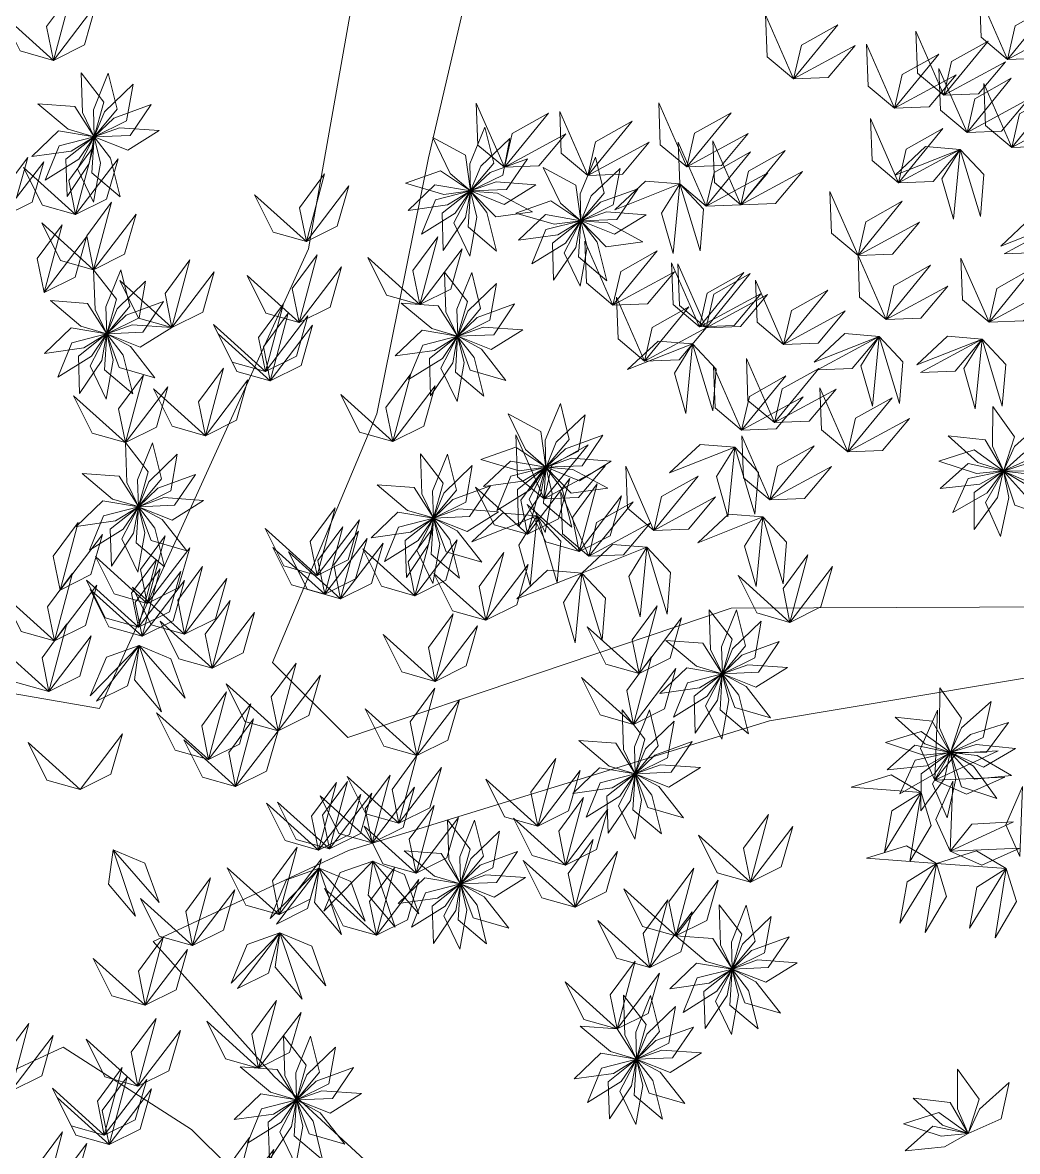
# Model space of a CAD drawing. Header units: inches. Extents: x 15 to 22798, y 21 to 21519.
# Drawn here: x 14753.4 to 14838.7, y 12393.4 to 12490.1 of the extents above; entities that cross this region are included whole.
import ezdxf

# ---------------------------------------------------------------- set-up
doc = ezdxf.new("R2010")
doc.units = ezdxf.units.IN
doc.header["$MEASUREMENT"] = 0
doc.layers.add('ARREDAMENTO', color=8, linetype='Continuous', lineweight=13)

msp = doc.modelspace()

# ---------------------------------------------------------------- linework, layer by layer
at = {"layer": 'ARREDAMENTO', "linetype": 'Continuous', "lineweight": 0}
for points in [[(14782.02, 12582.967), (14788.664, 12531.41), (14777.935, 12470.759), (14760.032, 12431.358), (14720.029, 12438.298), (14679.3, 12466.512), (14679.202, 12492.303), (14673.308, 12516.137), (14618.367, 12551.39)], [(14849.622, 12440.084), (14814.16, 12439.948), (14781.319, 12428.861), (14774.847, 12435.284), (14783.792, 12456.596), (14788.222, 12478.536), (14793.931, 12503.06), (14804.845, 12515.352), (14817.076, 12520.557), (14841.562, 12524.52)], [(14793.747, 12382.484), (14774.982, 12399.821), (14764.621, 12411.388), (14781.356, 12419.189), (14817.421, 12430.289), (14848.995, 12435.568), (14878.686, 12427.3), (14918.689, 12420.361), (14942.609, 12403.688), (14980.729, 12383.201)], [(14736.997, 12384.846), (14748.551, 12398.43), (14756.919, 12402.331), (14767.907, 12395.281), (14780.851, 12382.435)]]:
    msp.add_lwpolyline(points, dxfattribs=at)
at = {"layer": 'ARREDAMENTO', "lineweight": 0}
for points in [[(14756.081, 12486.898), (14755.496, 12489.804), (14757.624, 12492.694), (14756.081, 12486.898)], [(14837.825, 12486.98), (14835.556, 12488.888), (14835.418, 12492.474), (14837.825, 12486.98)], [(14756.081, 12486.898), (14758.735, 12488.219), (14759.712, 12491.672), (14756.081, 12486.898)], [(14837.825, 12486.98), (14838.486, 12489.87), (14841.613, 12491.63), (14837.825, 12486.98)], [(14756.081, 12486.898), (14753.229, 12487.704), (14751.629, 12490.917), (14756.081, 12486.898)], [(14819.502, 12485.306), (14817.233, 12487.214), (14817.095, 12490.8), (14819.502, 12485.306)], [(14819.502, 12485.306), (14820.163, 12488.196), (14823.29, 12489.956), (14819.502, 12485.306)], [(14832.373, 12483.906), (14830.104, 12485.814), (14829.966, 12489.399), (14832.373, 12483.906)], [(14837.825, 12486.98), (14840.787, 12487.094), (14843.097, 12489.84), (14837.825, 12486.98)], [(14832.373, 12483.906), (14833.034, 12486.796), (14836.161, 12488.556), (14832.373, 12483.906)], [(14819.502, 12485.306), (14822.464, 12485.42), (14824.774, 12488.166), (14819.502, 12485.306)], [(14828.143, 12482.793), (14825.874, 12484.701), (14825.736, 12488.286), (14828.143, 12482.793)], [(14828.143, 12482.793), (14828.804, 12485.683), (14831.932, 12487.443), (14828.143, 12482.793)], [(14832.373, 12483.906), (14835.336, 12484.02), (14837.645, 12486.766), (14832.373, 12483.906)], [(14758.45, 12485.832), (14758.569, 12482.426), (14759.573, 12480.349), (14760.403, 12483.32), (14758.45, 12485.832)], [(14760.781, 12485.813), (14759.504, 12482.653), (14759.577, 12480.347), (14761.543, 12482.724), (14760.781, 12485.813)], [(14828.143, 12482.793), (14831.106, 12482.907), (14833.415, 12485.653), (14828.143, 12482.793)], [(14834.36, 12480.72), (14832.091, 12482.627), (14831.953, 12486.213), (14834.36, 12480.72)], [(14762.902, 12484.848), (14760.45, 12482.48), (14759.579, 12480.344), (14762.342, 12481.716), (14762.902, 12484.848)], [(14834.36, 12480.72), (14835.021, 12483.609), (14838.148, 12485.37), (14834.36, 12480.72)], [(14838.194, 12479.418), (14835.925, 12481.325), (14835.787, 12484.911), (14838.194, 12479.418)], [(14834.36, 12480.72), (14837.323, 12480.833), (14839.632, 12483.58), (14834.36, 12480.72)], [(14838.194, 12479.418), (14838.855, 12482.307), (14841.982, 12484.068), (14838.194, 12479.418)], [(14754.74, 12483.182), (14757.351, 12480.991), (14759.566, 12480.348), (14757.913, 12482.952), (14754.74, 12483.182)], [(14764.447, 12483.103), (14761.245, 12481.937), (14759.58, 12480.341), (14762.662, 12480.47), (14764.447, 12483.103)], [(14794.72, 12477.734), (14792.451, 12479.642), (14792.313, 12483.228), (14794.72, 12477.734)], [(14810.347, 12477.763), (14808.078, 12479.671), (14807.94, 12483.257), (14810.347, 12477.763)], [(14794.72, 12477.734), (14795.381, 12480.624), (14798.509, 12482.384), (14794.72, 12477.734)], [(14801.865, 12477.037), (14799.596, 12478.945), (14799.458, 12482.53), (14801.865, 12477.037)], [(14801.865, 12477.037), (14802.526, 12479.927), (14805.653, 12481.687), (14801.865, 12477.037)], [(14810.347, 12477.763), (14811.008, 12480.653), (14814.135, 12482.414), (14810.347, 12477.763)], [(14828.492, 12476.409), (14826.223, 12478.317), (14826.085, 12481.903), (14828.492, 12476.409)], [(14838.194, 12479.418), (14841.156, 12479.531), (14843.466, 12482.278), (14838.194, 12479.418)], [(14754.226, 12478.652), (14757.602, 12479.126), (14759.562, 12480.342), (14756.521, 12480.856), (14754.226, 12478.652)], [(14765.15, 12480.881), (14761.749, 12481.118), (14759.579, 12480.337), (14762.447, 12479.201), (14765.15, 12480.881)], [(14793.056, 12481.175), (14791.765, 12478.021), (14791.827, 12475.715), (14793.804, 12478.082), (14793.056, 12481.175)], [(14828.492, 12476.409), (14829.153, 12479.299), (14832.28, 12481.059), (14828.492, 12476.409)], [(14755.375, 12476.624), (14758.266, 12478.43), (14759.562, 12480.338), (14756.575, 12479.571), (14755.375, 12476.624)], [(14757.25, 12475.239), (14759.155, 12478.064), (14759.564, 12480.335), (14757.146, 12478.419), (14757.25, 12475.239)], [(14759.525, 12474.736), (14760.117, 12478.092), (14759.567, 12480.332), (14758.137, 12477.599), (14759.525, 12474.736)], [(14761.809, 12475.202), (14760.984, 12478.509), (14759.57, 12480.331), (14759.376, 12477.253), (14761.809, 12475.202)], [(14788.585, 12480.284), (14790.065, 12477.214), (14791.82, 12475.717), (14791.384, 12478.77), (14788.585, 12480.284)], [(14795.173, 12480.2), (14792.711, 12477.844), (14791.829, 12475.712), (14794.599, 12477.071), (14795.173, 12480.2)], [(14794.72, 12477.734), (14797.683, 12477.848), (14799.992, 12480.594), (14794.72, 12477.734)], [(14801.865, 12477.037), (14804.828, 12477.151), (14807.137, 12479.897), (14801.865, 12477.037)], [(14812.02, 12474.406), (14809.751, 12476.313), (14809.613, 12479.899), (14812.02, 12474.406)], [(14810.347, 12477.763), (14813.31, 12477.877), (14815.619, 12480.624), (14810.347, 12477.763)], [(14814.982, 12474.519), (14812.713, 12476.427), (14812.575, 12480.013), (14814.982, 12474.519)], [(14757.985, 12473.687), (14757.401, 12476.593), (14759.528, 12479.483), (14757.985, 12473.687)], [(14812.02, 12474.406), (14812.681, 12477.295), (14815.808, 12479.056), (14812.02, 12474.406)], [(14814.982, 12474.519), (14815.643, 12477.409), (14818.771, 12479.17), (14814.982, 12474.519)], [(14833.764, 12479.269), (14830.809, 12479.51), (14828.189, 12477.058), (14833.764, 12479.269)], [(14828.492, 12476.409), (14831.454, 12476.523), (14833.764, 12479.269), (14828.492, 12476.409)], [(14828.492, 12476.409), (14831.454, 12476.523), (14833.764, 12479.269), (14828.492, 12476.409)], [(14833.764, 12479.269), (14832.201, 12476.75), (14833.186, 12473.3), (14833.764, 12479.269)], [(14833.764, 12479.269), (14835.79, 12477.105), (14835.499, 12473.528), (14833.764, 12479.269)], [(14750.253, 12473.806), (14752.906, 12475.127), (14753.883, 12478.58), (14750.253, 12473.806)], [(14751.619, 12473.421), (14754.273, 12474.742), (14755.25, 12478.195), (14751.619, 12473.421)], [(14757.985, 12473.687), (14760.639, 12475.008), (14761.616, 12478.461), (14757.985, 12473.687)], [(14796.711, 12478.448), (14793.502, 12477.297), (14791.83, 12475.708), (14794.913, 12475.823), (14796.711, 12478.448)], [(14802.511, 12478.614), (14801.22, 12475.46), (14801.282, 12473.154), (14803.259, 12475.521), (14802.511, 12478.614)], [(14757.985, 12473.687), (14755.133, 12474.494), (14753.533, 12477.706), (14757.985, 12473.687)], [(14777.752, 12471.368), (14777.167, 12474.274), (14779.294, 12477.164), (14777.752, 12471.368)], [(14786.255, 12476.365), (14789.527, 12475.411), (14791.814, 12475.713), (14789.253, 12477.432), (14786.255, 12476.365)], [(14798.039, 12477.723), (14799.52, 12474.653), (14801.275, 12473.156), (14800.838, 12476.209), (14798.039, 12477.723)], [(14804.628, 12477.639), (14802.165, 12475.282), (14801.284, 12473.151), (14804.053, 12474.509), (14804.628, 12477.639)], [(14812.02, 12474.406), (14814.982, 12474.519), (14817.292, 12477.266), (14812.02, 12474.406)], [(14814.982, 12474.519), (14817.945, 12474.633), (14820.254, 12477.38), (14814.982, 12474.519)], [(14777.752, 12471.368), (14780.406, 12472.689), (14781.383, 12476.142), (14777.752, 12471.368)], [(14786.469, 12474.044), (14789.846, 12474.503), (14791.812, 12475.71), (14788.774, 12476.238), (14786.469, 12474.044)], [(14797.402, 12476.223), (14794.003, 12476.476), (14791.83, 12475.705), (14794.692, 12474.556), (14797.402, 12476.223)], [(14806.165, 12475.887), (14802.957, 12474.736), (14801.285, 12473.147), (14804.367, 12473.262), (14806.165, 12475.887)], [(14809.751, 12476.313), (14806.796, 12476.553), (14804.176, 12474.102), (14809.751, 12476.313)], [(14809.751, 12476.313), (14808.188, 12473.794), (14809.173, 12470.343), (14809.751, 12476.313)], [(14809.751, 12476.313), (14811.777, 12474.149), (14811.486, 12470.572), (14809.751, 12476.313)], [(14777.752, 12471.368), (14774.899, 12472.175), (14773.3, 12475.387), (14777.752, 12471.368)], [(14787.609, 12472.011), (14790.507, 12473.804), (14791.813, 12475.706), (14788.821, 12474.953), (14787.609, 12472.011)], [(14789.476, 12470.617), (14791.395, 12473.434), (14791.814, 12475.703), (14789.388, 12473.798), (14789.476, 12470.617)], [(14791.75, 12470.104), (14792.357, 12473.458), (14791.817, 12475.7), (14790.375, 12472.973), (14791.75, 12470.104)], [(14794.035, 12470.559), (14793.226, 12473.87), (14791.821, 12475.699), (14791.613, 12472.622), (14794.035, 12470.559)], [(14797.129, 12473.908), (14794.127, 12475.522), (14791.828, 12475.702), (14793.975, 12473.488), (14797.129, 12473.908)], [(14795.71, 12473.804), (14798.982, 12472.849), (14801.268, 12473.152), (14798.707, 12474.871), (14795.71, 12473.804)], [(14825.019, 12470.18), (14822.75, 12472.087), (14822.612, 12475.673), (14825.019, 12470.18)], [(14825.019, 12470.18), (14825.68, 12473.069), (14828.807, 12474.83), (14825.019, 12470.18)], [(14759.53, 12468.954), (14758.945, 12471.86), (14761.072, 12474.75), (14759.53, 12468.954)], [(14806.857, 12473.662), (14803.458, 12473.915), (14801.284, 12473.144), (14804.147, 12471.995), (14806.857, 12473.662)], [(14759.53, 12468.954), (14756.677, 12469.76), (14755.078, 12472.973), (14759.53, 12468.954)], [(14759.53, 12468.954), (14762.184, 12470.275), (14763.161, 12473.728), (14759.53, 12468.954)], [(14795.924, 12471.483), (14799.301, 12471.942), (14801.267, 12473.148), (14798.228, 12473.677), (14795.924, 12471.483)], [(14797.063, 12469.45), (14799.962, 12471.243), (14801.267, 12473.145), (14798.276, 12472.392), (14797.063, 12469.45)], [(14798.931, 12468.056), (14800.85, 12470.873), (14801.269, 12473.141), (14798.842, 12471.237), (14798.931, 12468.056)], [(14801.204, 12467.542), (14801.811, 12470.896), (14801.272, 12473.139), (14799.83, 12470.412), (14801.204, 12467.542)], [(14803.49, 12467.998), (14802.681, 12471.309), (14801.275, 12473.138), (14801.067, 12470.061), (14803.49, 12467.998)], [(14806.584, 12471.347), (14803.582, 12472.961), (14801.282, 12473.14), (14803.43, 12470.927), (14806.584, 12471.347)], [(14825.019, 12470.18), (14827.982, 12470.293), (14830.291, 12473.04), (14825.019, 12470.18)], [(14842.813, 12473.181), (14839.859, 12473.421), (14837.238, 12470.969), (14842.813, 12473.181)], [(14837.541, 12470.32), (14840.504, 12470.434), (14842.813, 12473.181), (14837.541, 12470.32)], [(14755.282, 12467.01), (14754.697, 12469.916), (14756.824, 12472.806), (14755.282, 12467.01)], [(14755.282, 12467.01), (14757.936, 12468.331), (14758.913, 12471.784), (14755.282, 12467.01)], [(14787.47, 12465.982), (14786.885, 12468.888), (14789.012, 12471.778), (14787.47, 12465.982)], [(14804.023, 12465.918), (14801.754, 12467.826), (14801.616, 12471.412), (14804.023, 12465.918)], [(14777.133, 12464.434), (14776.548, 12467.34), (14778.676, 12470.23), (14777.133, 12464.434)], [(14787.47, 12465.982), (14784.617, 12466.789), (14783.018, 12470.001), (14787.47, 12465.982)], [(14787.47, 12465.982), (14790.124, 12467.303), (14791.101, 12470.756), (14787.47, 12465.982)], [(14804.023, 12465.918), (14804.684, 12468.808), (14807.811, 12470.569), (14804.023, 12465.918)], [(14827.426, 12464.686), (14825.157, 12466.594), (14825.019, 12470.18), (14827.426, 12464.686)], [(14766.229, 12464.003), (14765.644, 12466.909), (14767.772, 12469.799), (14766.229, 12464.003)], [(14777.133, 12464.434), (14779.787, 12465.755), (14780.764, 12469.208), (14777.133, 12464.434)], [(14811.439, 12464.055), (14809.17, 12465.963), (14809.032, 12469.549), (14811.439, 12464.055)], [(14811.997, 12463.978), (14809.728, 12465.886), (14809.59, 12469.472), (14811.997, 12463.978)], [(14827.426, 12464.686), (14828.087, 12467.576), (14831.215, 12469.336), (14827.426, 12464.686)], [(14836.24, 12464.461), (14833.971, 12466.368), (14833.832, 12469.954), (14836.24, 12464.461)], [(14836.24, 12464.461), (14836.901, 12467.35), (14840.028, 12469.111), (14836.24, 12464.461)], [(14759.53, 12468.954), (14759.649, 12465.547), (14760.653, 12463.471), (14761.483, 12466.441), (14759.53, 12468.954)], [(14761.86, 12468.935), (14760.584, 12465.774), (14760.656, 12463.469), (14762.622, 12465.845), (14761.86, 12468.935)], [(14766.229, 12464.003), (14768.883, 12465.324), (14769.86, 12468.777), (14766.229, 12464.003)], [(14777.133, 12464.434), (14774.281, 12465.241), (14772.681, 12468.453), (14777.133, 12464.434)], [(14789.593, 12468.747), (14789.712, 12465.34), (14790.716, 12463.264), (14791.546, 12466.234), (14789.593, 12468.747)], [(14791.924, 12468.728), (14790.647, 12465.567), (14790.72, 12463.262), (14792.686, 12465.638), (14791.924, 12468.728)], [(14804.023, 12465.918), (14806.985, 12466.032), (14809.295, 12468.779), (14804.023, 12465.918)], [(14811.439, 12464.055), (14812.1, 12466.945), (14815.227, 12468.705), (14811.439, 12464.055)], [(14811.997, 12463.978), (14812.658, 12466.868), (14815.785, 12468.629), (14811.997, 12463.978)], [(14763.982, 12467.97), (14761.53, 12465.602), (14760.658, 12463.466), (14763.421, 12464.837), (14763.982, 12467.97)], [(14766.229, 12464.003), (14763.377, 12464.809), (14761.777, 12468.022), (14766.229, 12464.003)], [(14794.045, 12467.762), (14791.593, 12465.395), (14790.722, 12463.259), (14793.485, 12464.63), (14794.045, 12467.762)], [(14818.646, 12462.558), (14816.377, 12464.465), (14816.239, 12468.051), (14818.646, 12462.558)], [(14818.646, 12462.558), (14819.307, 12465.447), (14822.435, 12467.208), (14818.646, 12462.558)], [(14827.426, 12464.686), (14830.389, 12464.8), (14832.698, 12467.546), (14827.426, 12464.686)], [(14836.24, 12464.461), (14839.202, 12464.574), (14841.512, 12467.321), (14836.24, 12464.461)], [(14755.819, 12466.304), (14758.431, 12464.113), (14760.646, 12463.47), (14758.993, 12466.074), (14755.819, 12466.304)], [(14765.527, 12466.225), (14762.324, 12465.059), (14760.659, 12463.462), (14763.741, 12463.591), (14765.527, 12466.225)], [(14806.725, 12461.118), (14804.456, 12463.026), (14804.318, 12466.612), (14806.725, 12461.118)], [(14811.439, 12464.055), (14814.401, 12464.169), (14816.711, 12466.915), (14811.439, 12464.055)], [(14811.997, 12463.978), (14814.96, 12464.092), (14817.269, 12466.839), (14811.997, 12463.978)], [(14774.248, 12460.232), (14773.663, 12463.138), (14775.79, 12466.028), (14774.248, 12460.232)], [(14774.654, 12459.428), (14774.069, 12462.334), (14776.196, 12465.224), (14774.654, 12459.428)], [(14785.883, 12466.097), (14788.494, 12463.906), (14790.709, 12463.263), (14789.057, 12465.867), (14785.883, 12466.097)], [(14795.591, 12466.018), (14792.388, 12464.852), (14790.723, 12463.255), (14793.805, 12463.384), (14795.591, 12466.018)], [(14806.725, 12461.118), (14807.386, 12464.008), (14810.513, 12465.768), (14806.725, 12461.118)], [(14818.646, 12462.558), (14821.609, 12462.671), (14823.918, 12465.418), (14818.646, 12462.558)], [(14766.229, 12464.003), (14762.829, 12464.24), (14760.659, 12463.459), (14763.527, 12462.323), (14766.229, 12464.003)], [(14774.248, 12460.232), (14771.395, 12461.039), (14769.796, 12464.251), (14774.248, 12460.232)], [(14774.248, 12460.232), (14776.902, 12461.553), (14777.879, 12465.006), (14774.248, 12460.232)], [(14774.654, 12459.428), (14777.308, 12460.749), (14778.285, 12464.202), (14774.654, 12459.428)], [(14755.306, 12461.773), (14758.681, 12462.248), (14760.642, 12463.464), (14757.6, 12463.978), (14755.306, 12461.773)], [(14756.455, 12459.746), (14759.345, 12461.552), (14760.642, 12463.46), (14757.654, 12462.693), (14756.455, 12459.746)], [(14758.329, 12458.36), (14760.235, 12461.186), (14760.643, 12463.456), (14758.226, 12461.541), (14758.329, 12458.36)], [(14760.605, 12457.857), (14761.196, 12461.214), (14760.646, 12463.454), (14759.217, 12460.721), (14760.605, 12457.857)], [(14762.888, 12458.323), (14762.064, 12461.63), (14760.65, 12463.453), (14760.456, 12460.375), (14762.888, 12458.323)], [(14764.785, 12459.678), (14762.686, 12462.364), (14760.654, 12463.454), (14761.728, 12460.563), (14764.785, 12459.678)], [(14774.654, 12459.428), (14771.801, 12460.234), (14770.202, 12463.447), (14774.654, 12459.428)], [(14785.369, 12461.566), (14788.745, 12462.041), (14790.705, 12463.256), (14787.664, 12463.771), (14785.369, 12461.566)], [(14786.518, 12459.539), (14789.409, 12461.345), (14790.705, 12463.253), (14787.718, 12462.486), (14786.518, 12459.539)], [(14788.393, 12458.153), (14790.298, 12460.979), (14790.707, 12463.249), (14788.289, 12461.334), (14788.393, 12458.153)], [(14790.668, 12457.65), (14791.26, 12461.007), (14790.71, 12463.247), (14789.281, 12460.514), (14790.668, 12457.65)], [(14792.952, 12458.116), (14792.127, 12461.423), (14790.713, 12463.246), (14790.519, 12460.168), (14792.952, 12458.116)], [(14794.848, 12459.471), (14792.75, 12462.157), (14790.717, 12463.247), (14791.792, 12460.355), (14794.848, 12459.471)], [(14796.293, 12463.795), (14792.893, 12464.033), (14790.722, 12463.252), (14793.59, 12462.116), (14796.293, 12463.795)], [(14806.725, 12461.118), (14809.688, 12461.232), (14811.997, 12463.978), (14806.725, 12461.118)], [(14826.83, 12463.236), (14823.875, 12463.476), (14821.255, 12461.024), (14826.83, 12463.236)], [(14821.558, 12460.376), (14824.52, 12460.489), (14826.83, 12463.236), (14821.558, 12460.376)], [(14826.83, 12463.236), (14825.267, 12460.717), (14826.252, 12457.266), (14826.83, 12463.236)], [(14826.83, 12463.236), (14828.856, 12461.071), (14828.565, 12457.495), (14826.83, 12463.236)], [(14835.643, 12463.01), (14832.689, 12463.251), (14830.068, 12460.799), (14835.643, 12463.01)], [(14810.842, 12462.605), (14807.888, 12462.845), (14805.267, 12460.394), (14810.842, 12462.605)], [(14810.842, 12462.605), (14809.28, 12460.086), (14810.264, 12456.635), (14810.842, 12462.605)], [(14810.842, 12462.605), (14812.868, 12460.441), (14812.578, 12456.864), (14810.842, 12462.605)], [(14830.371, 12460.15), (14833.334, 12460.264), (14835.643, 12463.01), (14830.371, 12460.15)], [(14835.643, 12463.01), (14834.08, 12460.491), (14835.065, 12457.041), (14835.643, 12463.01)], [(14835.643, 12463.01), (14837.669, 12460.846), (14837.379, 12457.269), (14835.643, 12463.01)], [(14817.859, 12455.848), (14815.59, 12457.756), (14815.452, 12461.342), (14817.859, 12455.848)], [(14769.111, 12454.732), (14768.526, 12457.638), (14770.653, 12460.528), (14769.111, 12454.732)], [(14815.048, 12455.2), (14812.779, 12457.108), (14812.641, 12460.694), (14815.048, 12455.2)], [(14817.859, 12455.848), (14818.52, 12458.738), (14821.647, 12460.499), (14817.859, 12455.848)], [(14762.246, 12454.134), (14761.661, 12457.04), (14763.789, 12459.93), (14762.246, 12454.134)], [(14769.111, 12454.732), (14771.765, 12456.053), (14772.742, 12459.506), (14769.111, 12454.732)], [(14785.152, 12454.229), (14784.567, 12457.135), (14786.694, 12460.025), (14785.152, 12454.229)], [(14815.048, 12455.2), (14815.709, 12458.09), (14818.836, 12459.85), (14815.048, 12455.2)], [(14762.246, 12454.134), (14764.9, 12455.455), (14765.877, 12458.908), (14762.246, 12454.134)], [(14769.111, 12454.732), (14766.258, 12455.538), (14764.659, 12458.751), (14769.111, 12454.732)], [(14785.152, 12454.229), (14787.805, 12455.55), (14788.782, 12459.003), (14785.152, 12454.229)], [(14817.859, 12455.848), (14820.822, 12455.962), (14823.131, 12458.709), (14817.859, 12455.848)], [(14824.154, 12453.34), (14821.885, 12455.247), (14821.747, 12458.833), (14824.154, 12453.34)], [(14762.246, 12454.134), (14759.394, 12454.941), (14757.794, 12458.153), (14762.246, 12454.134)], [(14785.152, 12454.229), (14782.299, 12455.036), (14780.699, 12458.248), (14785.152, 12454.229)], [(14799.513, 12457.495), (14798.222, 12454.341), (14798.284, 12452.035), (14800.261, 12454.402), (14799.513, 12457.495)], [(14815.048, 12455.2), (14818.01, 12455.314), (14820.32, 12458.06), (14815.048, 12455.2)], [(14824.154, 12453.34), (14824.815, 12456.229), (14827.942, 12457.99), (14824.154, 12453.34)], [(14795.042, 12456.604), (14796.522, 12453.534), (14798.277, 12452.037), (14797.84, 12455.09), (14795.042, 12456.604)], [(14801.63, 12456.52), (14799.167, 12454.164), (14798.286, 12452.032), (14801.055, 12453.391), (14801.63, 12456.52)], [(14836.562, 12457.232), (14836.551, 12453.824), (14837.475, 12451.71), (14838.417, 12454.647), (14836.562, 12457.232)], [(14824.154, 12453.34), (14827.116, 12453.453), (14829.426, 12456.2), (14824.154, 12453.34)], [(14840.973, 12456.078), (14838.433, 12453.806), (14837.48, 12451.705), (14840.293, 12452.97), (14840.973, 12456.078)], [(14798.115, 12449.309), (14795.846, 12451.216), (14795.708, 12454.802), (14798.115, 12449.309)], [(14803.167, 12454.768), (14799.959, 12453.617), (14798.287, 12452.028), (14801.369, 12452.143), (14803.167, 12454.768)], [(14817.463, 12449.224), (14815.194, 12451.132), (14815.056, 12454.718), (14817.463, 12449.224)], [(14832.753, 12454.726), (14835.278, 12452.437), (14837.467, 12451.709), (14835.916, 12454.375), (14832.753, 12454.726)], [(14762.246, 12454.134), (14762.365, 12450.728), (14763.369, 12448.651), (14764.199, 12451.622), (14762.246, 12454.134)], [(14764.577, 12454.115), (14763.3, 12450.955), (14763.372, 12448.649), (14765.339, 12451.026), (14764.577, 12454.115)], [(14792.712, 12452.685), (14795.984, 12451.731), (14798.271, 12452.033), (14795.709, 12453.752), (14792.712, 12452.685)], [(14798.115, 12449.309), (14798.776, 12452.198), (14801.904, 12453.959), (14798.115, 12449.309)], [(14814.452, 12453.75), (14811.497, 12453.99), (14808.877, 12451.539), (14814.452, 12453.75)], [(14814.452, 12453.75), (14812.889, 12451.231), (14813.873, 12447.78), (14814.452, 12453.75)], [(14814.452, 12453.75), (14816.477, 12451.586), (14816.187, 12448.009), (14814.452, 12453.75)], [(14817.463, 12449.224), (14818.124, 12452.114), (14821.251, 12453.874), (14817.463, 12449.224)], [(14842.451, 12454.276), (14839.205, 12453.233), (14837.481, 12451.702), (14840.565, 12451.713), (14842.451, 12454.276)], [(14766.698, 12453.15), (14764.246, 12450.782), (14763.375, 12448.646), (14766.138, 12450.018), (14766.698, 12453.15)], [(14787.52, 12453.163), (14787.64, 12449.757), (14788.644, 12447.68), (14789.473, 12450.651), (14787.52, 12453.163)], [(14789.851, 12453.144), (14788.574, 12449.984), (14788.647, 12447.678), (14790.613, 12450.055), (14789.851, 12453.144)], [(14803.859, 12452.543), (14800.46, 12452.796), (14798.286, 12452.025), (14801.149, 12450.876), (14803.859, 12452.543)], [(14831.931, 12452.546), (14835.169, 12451.481), (14837.465, 12451.707), (14834.963, 12453.511), (14831.931, 12452.546)], [(14791.972, 12452.179), (14789.521, 12449.811), (14788.649, 12447.675), (14791.412, 12449.047), (14791.972, 12452.179)], [(14792.926, 12450.364), (14796.303, 12450.823), (14798.269, 12452.03), (14795.23, 12452.558), (14792.926, 12450.364)], [(14794.065, 12448.331), (14796.964, 12450.124), (14798.269, 12452.026), (14795.278, 12451.273), (14794.065, 12448.331)], [(14795.933, 12446.937), (14797.852, 12449.754), (14798.271, 12452.023), (14795.845, 12450.118), (14795.933, 12446.937)], [(14796.707, 12446.294), (14796.122, 12449.2), (14798.25, 12452.09), (14796.707, 12446.294)], [(14798.206, 12446.424), (14798.814, 12449.778), (14798.274, 12452.02), (14796.832, 12449.293), (14798.206, 12446.424)], [(14800.492, 12446.879), (14799.683, 12450.19), (14798.277, 12452.019), (14798.069, 12448.942), (14800.492, 12446.879)], [(14798.115, 12449.309), (14801.078, 12449.422), (14803.387, 12452.169), (14798.115, 12449.309)], [(14803.586, 12450.228), (14800.584, 12451.842), (14798.284, 12452.022), (14800.432, 12449.808), (14803.586, 12450.228)], [(14807.529, 12446.619), (14805.26, 12448.527), (14805.122, 12452.112), (14807.529, 12446.619)], [(14817.463, 12449.224), (14820.425, 12449.338), (14822.735, 12452.084), (14817.463, 12449.224)], [(14832.067, 12450.219), (14835.458, 12450.564), (14837.463, 12451.703), (14834.444, 12452.334), (14832.067, 12450.219)], [(14833.137, 12448.149), (14836.094, 12449.843), (14837.463, 12451.7), (14834.448, 12451.048), (14833.137, 12448.149)], [(14834.957, 12446.693), (14836.97, 12449.443), (14837.465, 12451.696), (14834.976, 12449.874), (14834.957, 12446.693)], [(14837.212, 12446.103), (14837.931, 12449.434), (14837.467, 12451.694), (14835.935, 12449.017), (14837.212, 12446.103)], [(14841.459, 12447.762), (14839.464, 12450.526), (14837.475, 12451.693), (14838.438, 12448.763), (14841.459, 12447.762)], [(14842.716, 12449.724), (14839.77, 12451.438), (14837.478, 12451.695), (14839.55, 12449.41), (14842.716, 12449.724)], [(14843.067, 12452.028), (14839.679, 12452.396), (14837.48, 12451.698), (14840.302, 12450.453), (14843.067, 12452.028)], [(14758.536, 12451.484), (14761.147, 12449.294), (14763.362, 12448.65), (14761.709, 12451.254), (14758.536, 12451.484)], [(14768.243, 12451.405), (14765.041, 12450.239), (14763.376, 12448.643), (14766.457, 12448.772), (14768.243, 12451.405)], [(14796.707, 12446.294), (14799.361, 12447.615), (14800.338, 12451.068), (14796.707, 12446.294)], [(14807.529, 12446.619), (14808.19, 12449.509), (14811.318, 12451.269), (14807.529, 12446.619)], [(14783.81, 12450.513), (14786.421, 12448.323), (14788.636, 12447.679), (14786.984, 12450.283), (14783.81, 12450.513)], [(14793.518, 12450.434), (14790.315, 12449.268), (14788.65, 12447.672), (14791.732, 12447.801), (14793.518, 12450.434)], [(14796.707, 12446.294), (14793.855, 12447.101), (14792.255, 12450.313), (14796.707, 12446.294)], [(14801.954, 12444.407), (14799.685, 12446.315), (14799.547, 12449.901), (14801.954, 12444.407)], [(14801.134, 12444.814), (14800.549, 12447.72), (14802.677, 12450.61), (14801.134, 12444.814)], [(14758.022, 12446.954), (14761.397, 12447.428), (14763.358, 12448.644), (14760.317, 12449.159), (14758.022, 12446.954)], [(14768.945, 12449.183), (14765.545, 12449.42), (14763.375, 12448.639), (14766.243, 12447.503), (14768.945, 12449.183)], [(14801.134, 12444.814), (14798.282, 12445.621), (14796.682, 12448.833), (14801.134, 12444.814)], [(14801.134, 12444.814), (14803.788, 12446.135), (14804.765, 12449.588), (14801.134, 12444.814)], [(14801.954, 12444.407), (14802.615, 12447.297), (14805.742, 12449.057), (14801.954, 12444.407)], [(14807.529, 12446.619), (14810.492, 12446.733), (14812.801, 12449.479), (14807.529, 12446.619)], [(14759.171, 12444.926), (14762.062, 12446.732), (14763.358, 12448.64), (14760.37, 12447.873), (14759.171, 12444.926)], [(14761.045, 12443.541), (14762.951, 12446.367), (14763.36, 12448.637), (14760.942, 12446.721), (14761.045, 12443.541)], [(14763.321, 12443.038), (14763.913, 12446.394), (14763.363, 12448.634), (14761.933, 12445.901), (14763.321, 12443.038)], [(14765.605, 12443.504), (14764.78, 12446.811), (14763.366, 12448.633), (14763.172, 12445.555), (14765.605, 12443.504)], [(14767.501, 12444.858), (14765.403, 12447.544), (14763.37, 12448.634), (14764.445, 12445.743), (14767.501, 12444.858)], [(14778.667, 12442.759), (14778.082, 12445.665), (14780.209, 12448.555), (14778.667, 12442.759)], [(14783.297, 12445.983), (14786.672, 12446.457), (14788.632, 12447.673), (14785.591, 12448.188), (14783.297, 12445.983)], [(14794.22, 12448.212), (14790.82, 12448.45), (14788.649, 12447.668), (14791.517, 12446.532), (14794.22, 12448.212)], [(14797.519, 12447.859), (14794.565, 12448.099), (14791.944, 12445.647), (14797.519, 12447.859)], [(14797.519, 12447.859), (14795.956, 12445.34), (14796.941, 12441.889), (14797.519, 12447.859)], [(14797.519, 12447.859), (14799.545, 12445.694), (14799.254, 12442.117), (14797.519, 12447.859)], [(14816.867, 12447.774), (14813.912, 12448.014), (14811.291, 12445.562), (14816.867, 12447.774)], [(14816.867, 12447.774), (14815.304, 12445.255), (14816.288, 12441.804), (14816.867, 12447.774)], [(14816.867, 12447.774), (14818.892, 12445.609), (14818.602, 12442.032), (14816.867, 12447.774)], [(14756.647, 12441.502), (14756.062, 12444.408), (14758.19, 12447.298), (14756.647, 12441.502)], [(14778.667, 12442.759), (14775.814, 12443.566), (14774.215, 12446.778), (14778.667, 12442.759)], [(14778.667, 12442.759), (14781.321, 12444.08), (14782.298, 12447.533), (14778.667, 12442.759)], [(14779.323, 12441.137), (14778.738, 12444.043), (14780.865, 12446.933), (14779.323, 12441.137)], [(14784.445, 12443.955), (14787.336, 12445.761), (14788.632, 12447.669), (14785.645, 12446.902), (14784.445, 12443.955)], [(14786.32, 12442.57), (14788.226, 12445.396), (14788.634, 12447.666), (14786.217, 12445.75), (14786.32, 12442.57)], [(14787.056, 12441.018), (14786.471, 12443.924), (14788.598, 12446.814), (14787.056, 12441.018)], [(14788.595, 12442.067), (14789.187, 12445.423), (14788.637, 12447.664), (14787.208, 12444.93), (14788.595, 12442.067)], [(14790.879, 12442.533), (14790.054, 12445.84), (14788.641, 12447.663), (14788.447, 12444.584), (14790.879, 12442.533)], [(14792.776, 12443.887), (14790.677, 12446.573), (14788.644, 12447.663), (14789.719, 12444.772), (14792.776, 12443.887)], [(14801.954, 12444.407), (14804.916, 12444.521), (14807.226, 12447.267), (14801.954, 12444.407)], [(14756.647, 12441.502), (14759.301, 12442.823), (14760.278, 12446.276), (14756.647, 12441.502)], [(14764.126, 12440.357), (14763.541, 12443.263), (14765.668, 12446.153), (14764.126, 12440.357)], [(14779.323, 12441.137), (14781.977, 12442.458), (14782.954, 12445.911), (14779.323, 12441.137)], [(14780.69, 12440.752), (14780.105, 12443.658), (14782.232, 12446.548), (14780.69, 12440.752)], [(14764.126, 12440.357), (14766.78, 12441.678), (14767.757, 12445.131), (14764.126, 12440.357)], [(14779.323, 12441.137), (14776.47, 12441.944), (14774.871, 12445.156), (14779.323, 12441.137)], [(14780.69, 12440.752), (14783.343, 12442.073), (14784.32, 12445.526), (14780.69, 12440.752)], [(14787.056, 12441.018), (14784.203, 12441.825), (14782.604, 12445.037), (14787.056, 12441.018)], [(14787.056, 12441.018), (14789.71, 12442.339), (14790.687, 12445.792), (14787.056, 12441.018)], [(14806.933, 12445.169), (14803.979, 12445.409), (14801.358, 12442.957), (14806.933, 12445.169)], [(14806.933, 12445.169), (14805.37, 12442.65), (14806.355, 12439.199), (14806.933, 12445.169)], [(14806.933, 12445.169), (14808.959, 12443.004), (14808.668, 12439.427), (14806.933, 12445.169)], [(14764.126, 12440.357), (14761.273, 12441.164), (14759.674, 12444.376), (14764.126, 12440.357)], [(14763.362, 12438.316), (14762.777, 12441.222), (14764.905, 12444.112), (14763.362, 12438.316)], [(14780.69, 12440.752), (14777.837, 12441.559), (14776.237, 12444.771), (14780.69, 12440.752)], [(14793.138, 12438.91), (14792.553, 12441.817), (14794.68, 12444.707), (14793.138, 12438.91)], [(14819.189, 12438.734), (14818.604, 12441.64), (14820.731, 12444.53), (14819.189, 12438.734)], [(14756.168, 12437.151), (14755.583, 12440.057), (14757.711, 12442.947), (14756.168, 12437.151)], [(14763.68, 12437.536), (14763.095, 12440.443), (14765.222, 12443.333), (14763.68, 12437.536)], [(14763.362, 12438.316), (14766.016, 12439.637), (14766.993, 12443.09), (14763.362, 12438.316)], [(14767.322, 12437.719), (14766.737, 12440.625), (14768.864, 12443.515), (14767.322, 12437.719)], [(14793.138, 12438.91), (14790.285, 12439.717), (14788.686, 12442.929), (14793.138, 12438.91)], [(14793.138, 12438.91), (14795.792, 12440.231), (14796.769, 12443.684), (14793.138, 12438.91)], [(14801.358, 12442.957), (14798.403, 12443.197), (14795.783, 12440.746), (14801.358, 12442.957)], [(14801.358, 12442.957), (14799.795, 12440.438), (14800.779, 12436.987), (14801.358, 12442.957)], [(14801.358, 12442.957), (14803.383, 12440.793), (14803.093, 12437.216), (14801.358, 12442.957)], [(14819.189, 12438.734), (14821.843, 12440.055), (14822.82, 12443.508), (14819.189, 12438.734)], [(14763.362, 12438.316), (14760.51, 12439.122), (14758.91, 12442.335), (14763.362, 12438.316)], [(14763.68, 12437.536), (14766.333, 12438.857), (14767.31, 12442.311), (14763.68, 12437.536)], [(14767.322, 12437.719), (14769.976, 12439.04), (14770.953, 12442.493), (14767.322, 12437.719)], [(14819.189, 12438.734), (14816.336, 12439.541), (14814.737, 12442.753), (14819.189, 12438.734)], [(14756.168, 12437.151), (14753.316, 12437.958), (14751.716, 12441.17), (14756.168, 12437.151)], [(14756.168, 12437.151), (14758.822, 12438.472), (14759.799, 12441.925), (14756.168, 12437.151)], [(14763.68, 12437.536), (14760.827, 12438.343), (14759.228, 12441.556), (14763.68, 12437.536)], [(14767.322, 12437.719), (14764.469, 12438.525), (14762.87, 12441.738), (14767.322, 12437.719)], [(14769.677, 12434.808), (14769.092, 12437.714), (14771.219, 12440.604), (14769.677, 12434.808)], [(14806.263, 12434.341), (14805.678, 12437.248), (14807.806, 12440.137), (14806.263, 12434.341)], [(14769.677, 12434.808), (14772.331, 12436.129), (14773.308, 12439.582), (14769.677, 12434.808)], [(14788.797, 12433.673), (14788.212, 12436.579), (14790.34, 12439.469), (14788.797, 12433.673)], [(14806.263, 12434.341), (14808.917, 12435.662), (14809.894, 12439.115), (14806.263, 12434.341)], [(14812.271, 12439.818), (14812.39, 12436.412), (14813.394, 12434.335), (14814.224, 12437.306), (14812.271, 12439.818)], [(14814.602, 12439.799), (14813.325, 12436.639), (14813.397, 12434.334), (14815.364, 12436.71), (14814.602, 12439.799)], [(14755.69, 12432.8), (14755.105, 12435.706), (14757.232, 12438.596), (14755.69, 12432.8)], [(14769.677, 12434.808), (14766.824, 12435.614), (14765.225, 12438.827), (14769.677, 12434.808)], [(14788.797, 12433.673), (14791.451, 12434.994), (14792.428, 12438.447), (14788.797, 12433.673)], [(14806.263, 12434.341), (14803.411, 12435.148), (14801.811, 12438.36), (14806.263, 12434.341)], [(14816.723, 12438.834), (14814.271, 12436.466), (14813.4, 12434.331), (14816.163, 12435.702), (14816.723, 12438.834)], [(14755.69, 12432.8), (14758.343, 12434.121), (14759.32, 12437.574), (14755.69, 12432.8)], [(14788.797, 12433.673), (14785.944, 12434.48), (14784.345, 12437.692), (14788.797, 12433.673)], [(14808.561, 12437.168), (14811.172, 12434.978), (14813.387, 12434.334), (14811.734, 12436.939), (14808.561, 12437.168)], [(14755.69, 12432.8), (14752.837, 12433.607), (14751.237, 12436.819), (14755.69, 12432.8)], [(14763.415, 12436.749), (14760.622, 12435.753), (14759.241, 12432.441), (14763.415, 12436.749)], [(14759.784, 12431.974), (14762.438, 12433.295), (14763.415, 12436.749), (14759.784, 12431.974)], [(14763.415, 12436.749), (14763.025, 12433.81), (14765.341, 12431.068), (14763.415, 12436.749)], [(14763.415, 12436.749), (14766.151, 12435.608), (14767.356, 12432.227), (14763.415, 12436.749)], [(14818.268, 12437.089), (14815.065, 12435.924), (14813.401, 12434.327), (14816.482, 12434.456), (14818.268, 12437.089)], [(14775.325, 12429.433), (14774.74, 12432.339), (14776.868, 12435.229), (14775.325, 12429.433)], [(14805.785, 12429.99), (14805.2, 12432.896), (14807.327, 12435.786), (14805.785, 12429.99)], [(14775.325, 12429.433), (14777.979, 12430.754), (14778.956, 12434.207), (14775.325, 12429.433)], [(14805.785, 12429.99), (14808.438, 12431.311), (14809.415, 12434.764), (14805.785, 12429.99)], [(14808.047, 12432.638), (14811.422, 12433.113), (14813.383, 12434.328), (14810.342, 12434.843), (14808.047, 12432.638)], [(14809.196, 12430.61), (14812.086, 12432.417), (14813.383, 12434.324), (14810.395, 12433.558), (14809.196, 12430.61)], [(14811.07, 12429.225), (14812.976, 12432.051), (14813.385, 12434.321), (14810.967, 12432.405), (14811.07, 12429.225)], [(14813.346, 12428.722), (14813.938, 12432.079), (14813.387, 12434.319), (14811.958, 12431.585), (14813.346, 12428.722)], [(14815.63, 12429.188), (14814.805, 12432.495), (14813.391, 12434.318), (14813.197, 12431.239), (14815.63, 12429.188)], [(14817.526, 12430.542), (14815.428, 12433.228), (14813.395, 12434.318), (14814.47, 12431.427), (14817.526, 12430.542)], [(14818.97, 12434.867), (14815.57, 12435.105), (14813.4, 12434.323), (14816.268, 12433.188), (14818.97, 12434.867)], [(14775.325, 12429.433), (14772.473, 12430.24), (14770.873, 12433.452), (14775.325, 12429.433)], [(14805.785, 12429.99), (14802.932, 12430.797), (14801.332, 12434.009), (14805.785, 12429.99)], [(14769.377, 12426.968), (14768.792, 12429.874), (14770.919, 12432.764), (14769.377, 12426.968)], [(14787.23, 12427.309), (14786.645, 12430.215), (14788.772, 12433.105), (14787.23, 12427.309)], [(14832.015, 12433.113), (14832.004, 12429.704), (14832.927, 12427.591), (14833.87, 12430.527), (14832.015, 12433.113)], [(14769.377, 12426.968), (14772.031, 12428.289), (14773.008, 12431.742), (14769.377, 12426.968)], [(14787.23, 12427.309), (14784.377, 12428.116), (14782.778, 12431.328), (14787.23, 12427.309)], [(14787.23, 12427.309), (14789.884, 12428.63), (14790.861, 12432.083), (14787.23, 12427.309)], [(14836.426, 12431.959), (14833.885, 12429.686), (14832.933, 12427.586), (14835.746, 12428.85), (14836.426, 12431.959)], [(14769.377, 12426.968), (14766.524, 12427.775), (14764.925, 12430.987), (14769.377, 12426.968)], [(14771.694, 12424.659), (14771.109, 12427.565), (14773.237, 12430.455), (14771.694, 12424.659)], [(14804.808, 12431.246), (14804.927, 12427.84), (14805.931, 12425.763), (14806.761, 12428.734), (14804.808, 12431.246)], [(14807.139, 12431.227), (14805.862, 12428.067), (14805.935, 12425.762), (14807.901, 12428.138), (14807.139, 12431.227)], [(14828.206, 12430.607), (14830.731, 12428.318), (14832.92, 12427.59), (14831.368, 12430.256), (14828.206, 12430.607)], [(14831.589, 12425.207), (14830.383, 12427.915), (14831.827, 12431.201), (14831.589, 12425.207)], [(14771.694, 12424.659), (14774.348, 12425.98), (14775.325, 12429.433), (14771.694, 12424.659)], [(14809.26, 12430.262), (14806.808, 12427.894), (14805.937, 12425.759), (14808.7, 12427.13), (14809.26, 12430.262)], [(14827.384, 12428.426), (14830.622, 12427.362), (14832.917, 12427.587), (14830.415, 12429.391), (14827.384, 12428.426)], [(14837.903, 12430.156), (14834.658, 12429.114), (14832.934, 12427.582), (14836.018, 12427.593), (14837.903, 12430.156)], [(14758.36, 12424.413), (14755.507, 12425.219), (14753.907, 12428.432), (14758.36, 12424.413)], [(14758.36, 12424.413), (14761.013, 12425.734), (14761.99, 12429.187), (14758.36, 12424.413)], [(14771.694, 12424.659), (14768.842, 12425.466), (14767.242, 12428.678), (14771.694, 12424.659)], [(14801.098, 12428.596), (14803.709, 12426.406), (14805.924, 12425.762), (14804.271, 12428.367), (14801.098, 12428.596)], [(14810.805, 12428.517), (14807.603, 12427.352), (14805.938, 12425.755), (14809.02, 12425.884), (14810.805, 12428.517)], [(14827.519, 12426.099), (14830.91, 12426.444), (14832.916, 12427.584), (14829.896, 12428.215), (14827.519, 12426.099)], [(14828.59, 12424.029), (14831.547, 12425.723), (14832.916, 12427.58), (14829.901, 12426.928), (14828.59, 12424.029)], [(14830.41, 12422.573), (14832.422, 12425.324), (14832.917, 12427.577), (14830.428, 12425.755), (14830.41, 12422.573)], [(14832.664, 12421.983), (14833.384, 12425.315), (14832.92, 12427.574), (14831.387, 12424.898), (14832.664, 12421.983)], [(14831.589, 12425.207), (14833.447, 12427.517), (14837.029, 12427.733), (14831.589, 12425.207)], [(14836.911, 12423.642), (14834.917, 12426.407), (14832.927, 12427.574), (14833.891, 12424.643), (14836.911, 12423.642)], [(14838.169, 12425.605), (14835.223, 12427.319), (14832.931, 12427.575), (14835.003, 12425.291), (14838.169, 12425.605)], [(14838.52, 12427.909), (14835.131, 12428.276), (14832.933, 12427.578), (14835.755, 12426.334), (14838.52, 12427.909)], [(14785.688, 12421.513), (14785.103, 12424.419), (14787.23, 12427.309), (14785.688, 12421.513)], [(14797.571, 12421.271), (14796.986, 12424.177), (14799.113, 12427.067), (14797.571, 12421.271)], [(14811.508, 12426.295), (14808.107, 12426.533), (14805.937, 12425.751), (14808.805, 12424.616), (14811.508, 12426.295)], [(14785.688, 12421.513), (14782.835, 12422.32), (14781.235, 12425.532), (14785.688, 12421.513)], [(14783.383, 12419.843), (14782.798, 12422.749), (14784.925, 12425.639), (14783.383, 12419.843)], [(14785.688, 12421.513), (14788.341, 12422.834), (14789.318, 12426.287), (14785.688, 12421.513)], [(14797.571, 12421.271), (14800.224, 12422.592), (14801.201, 12426.045), (14797.571, 12421.271)], [(14800.584, 12424.066), (14803.96, 12424.541), (14805.92, 12425.756), (14802.879, 12426.271), (14800.584, 12424.066)], [(14801.733, 12422.038), (14804.624, 12423.845), (14805.92, 12425.752), (14802.933, 12424.986), (14801.733, 12422.038)], [(14803.608, 12420.653), (14805.513, 12423.479), (14805.922, 12425.749), (14803.504, 12423.833), (14803.608, 12420.653)], [(14805.883, 12420.15), (14806.475, 12423.507), (14805.925, 12425.747), (14804.495, 12423.013), (14805.883, 12420.15)], [(14808.167, 12420.616), (14807.342, 12423.923), (14805.928, 12425.746), (14805.734, 12422.667), (14808.167, 12420.616)], [(14810.063, 12421.97), (14807.965, 12424.656), (14805.932, 12425.746), (14807.007, 12422.855), (14810.063, 12421.97)], [(14830.419, 12424.164), (14827.867, 12425.672), (14824.438, 12424.613), (14830.419, 12424.164)], [(14778.787, 12419.219), (14778.202, 12422.125), (14780.33, 12425.015), (14778.787, 12419.219)], [(14779.724, 12419.309), (14779.139, 12422.215), (14781.266, 12425.105), (14779.724, 12419.309)], [(14783.383, 12419.843), (14786.037, 12421.164), (14787.014, 12424.617), (14783.383, 12419.843)], [(14797.571, 12421.271), (14794.718, 12422.078), (14793.118, 12425.29), (14797.571, 12421.271)], [(14831.589, 12425.207), (14834.303, 12424.014), (14837.581, 12425.475), (14831.589, 12425.207)], [(14832.898, 12419.121), (14831.692, 12421.829), (14833.136, 12425.114), (14832.898, 12419.121)], [(14838.88, 12418.672), (14837.673, 12421.38), (14839.117, 12424.665), (14838.88, 12418.672)], [(14778.787, 12419.219), (14781.441, 12420.54), (14782.418, 12423.993), (14778.787, 12419.219)], [(14783.383, 12419.843), (14780.53, 12420.649), (14778.931, 12423.862), (14783.383, 12419.843)], [(14779.724, 12419.309), (14782.378, 12420.63), (14783.355, 12424.083), (14779.724, 12419.309)], [(14799.959, 12417.936), (14799.374, 12420.842), (14801.501, 12423.732), (14799.959, 12417.936)], [(14830.419, 12424.164), (14827.912, 12422.582), (14827.288, 12419.048), (14830.419, 12424.164)], [(14830.419, 12424.164), (14831.294, 12421.332), (14829.469, 12418.242), (14830.419, 12424.164)], [(14778.787, 12419.219), (14775.935, 12420.026), (14774.335, 12423.238), (14778.787, 12419.219)], [(14779.724, 12419.309), (14776.871, 12420.116), (14775.272, 12423.328), (14779.724, 12419.309)], [(14787.147, 12417.242), (14786.562, 12420.148), (14788.689, 12423.038), (14787.147, 12417.242)], [(14799.959, 12417.936), (14802.613, 12419.257), (14803.59, 12422.71), (14799.959, 12417.936)], [(14787.147, 12417.242), (14789.8, 12418.563), (14790.777, 12422.016), (14787.147, 12417.242)], [(14789.841, 12421.811), (14789.96, 12418.405), (14790.964, 12416.328), (14791.794, 12419.299), (14789.841, 12421.811)], [(14792.171, 12421.792), (14790.895, 12418.632), (14790.967, 12416.326), (14792.933, 12418.703), (14792.171, 12421.792)], [(14799.959, 12417.936), (14797.106, 12418.743), (14795.507, 12421.955), (14799.959, 12417.936)], [(14815.791, 12416.467), (14815.206, 12419.373), (14817.334, 12422.263), (14815.791, 12416.467)], [(14832.898, 12419.121), (14834.757, 12421.431), (14838.339, 12421.647), (14832.898, 12419.121)], [(14787.147, 12417.242), (14784.294, 12418.049), (14782.694, 12421.261), (14787.147, 12417.242)], [(14794.293, 12420.827), (14791.841, 12418.459), (14790.97, 12416.324), (14793.732, 12417.695), (14794.293, 12420.827)], [(14815.791, 12416.467), (14818.445, 12417.788), (14819.422, 12421.241), (14815.791, 12416.467)], [(14800.779, 12414.312), (14800.194, 12417.218), (14802.321, 12420.108), (14800.779, 12414.312)], [(14815.791, 12416.467), (14812.939, 12417.274), (14811.339, 12420.486), (14815.791, 12416.467)], [(14761.187, 12419.238), (14760.797, 12416.299), (14763.113, 12413.558), (14761.187, 12419.238)], [(14761.187, 12419.238), (14763.923, 12418.097), (14765.128, 12414.717), (14761.187, 12419.238)], [(14775.423, 12413.68), (14774.839, 12416.586), (14776.966, 12419.476), (14775.423, 12413.68)], [(14775.423, 12413.68), (14774.839, 12416.586), (14776.966, 12419.476), (14775.423, 12413.68)], [(14786.13, 12419.161), (14788.742, 12416.971), (14790.957, 12416.327), (14789.304, 12418.932), (14786.13, 12419.161)], [(14795.838, 12419.082), (14792.635, 12417.916), (14790.97, 12416.32), (14794.052, 12416.449), (14795.838, 12419.082)], [(14800.779, 12414.312), (14803.432, 12415.633), (14804.409, 12419.086), (14800.779, 12414.312)], [(14831.728, 12418.077), (14829.176, 12419.585), (14825.747, 12418.526), (14831.728, 12418.077)], [(14837.709, 12417.629), (14835.157, 12419.137), (14831.728, 12418.077), (14837.709, 12417.629)], [(14832.898, 12419.121), (14835.612, 12417.928), (14838.89, 12419.388), (14832.898, 12419.121)], [(14775.423, 12413.68), (14778.077, 12415.001), (14779.054, 12418.454), (14775.423, 12413.68)], [(14775.423, 12413.68), (14778.077, 12415.001), (14779.054, 12418.454), (14775.423, 12413.68)], [(14783.435, 12418.276), (14780.643, 12417.28), (14779.261, 12413.968), (14783.435, 12418.276)], [(14783.435, 12418.276), (14783.046, 12415.337), (14785.361, 12412.595), (14783.435, 12418.276)], [(14783.435, 12418.276), (14786.171, 12417.135), (14787.377, 12413.755), (14783.435, 12418.276)], [(14800.779, 12414.312), (14797.926, 12415.119), (14796.327, 12418.331), (14800.779, 12414.312)], [(14831.728, 12418.077), (14829.221, 12416.495), (14828.598, 12412.961), (14831.728, 12418.077)], [(14831.728, 12418.077), (14832.603, 12415.245), (14830.778, 12412.155), (14831.728, 12418.077)], [(14767.998, 12411.039), (14767.413, 12413.945), (14769.541, 12416.835), (14767.998, 12411.039)], [(14775.423, 12413.68), (14772.571, 12414.487), (14770.971, 12417.699), (14775.423, 12413.68)], [(14775.423, 12413.68), (14772.571, 12414.487), (14770.971, 12417.699), (14775.423, 12413.68)], [(14778.84, 12417.652), (14776.047, 12416.657), (14774.666, 12413.345), (14778.84, 12417.652)], [(14775.209, 12412.878), (14777.863, 12414.199), (14778.84, 12417.652), (14775.209, 12412.878)], [(14778.84, 12417.652), (14778.45, 12414.713), (14780.766, 12411.972), (14778.84, 12417.652)], [(14778.84, 12417.652), (14781.576, 12416.511), (14782.781, 12413.131), (14778.84, 12417.652)], [(14783.756, 12411.91), (14783.171, 12414.816), (14785.298, 12417.706), (14783.756, 12411.91)], [(14785.617, 12414.631), (14788.992, 12415.106), (14790.953, 12416.321), (14787.911, 12416.836), (14785.617, 12414.631)], [(14796.54, 12416.86), (14793.14, 12417.098), (14790.97, 12416.316), (14793.838, 12415.181), (14796.54, 12416.86)], [(14809.399, 12411.863), (14808.814, 12414.769), (14810.942, 12417.659), (14809.399, 12411.863)], [(14837.709, 12417.629), (14835.202, 12416.047), (14834.579, 12412.513), (14837.709, 12417.629)], [(14837.709, 12417.629), (14838.584, 12414.796), (14836.759, 12411.706), (14837.709, 12417.629)], [(14767.998, 12411.039), (14770.652, 12412.36), (14771.629, 12415.813), (14767.998, 12411.039)], [(14783.756, 12411.91), (14780.903, 12412.717), (14779.303, 12415.929), (14783.756, 12411.91)], [(14783.756, 12411.91), (14786.409, 12413.231), (14787.386, 12416.684), (14783.756, 12411.91)], [(14786.766, 12412.603), (14789.656, 12414.41), (14790.953, 12416.317), (14787.965, 12415.55), (14786.766, 12412.603)], [(14788.64, 12411.218), (14790.546, 12414.044), (14790.954, 12416.314), (14788.537, 12414.398), (14788.64, 12411.218)], [(14790.916, 12410.715), (14791.508, 12414.072), (14790.957, 12416.312), (14789.528, 12413.578), (14790.916, 12410.715)], [(14793.199, 12411.181), (14792.375, 12414.488), (14790.961, 12416.311), (14790.767, 12413.232), (14793.199, 12411.181)], [(14795.096, 12412.535), (14792.997, 12415.221), (14790.965, 12416.311), (14792.04, 12413.42), (14795.096, 12412.535)], [(14809.399, 12411.863), (14806.547, 12412.669), (14804.947, 12415.882), (14809.399, 12411.863)], [(14809.399, 12411.863), (14812.053, 12413.184), (14813.03, 12416.637), (14809.399, 12411.863)], [(14767.998, 12411.039), (14765.146, 12411.846), (14763.546, 12415.058), (14767.998, 12411.039)], [(14807.183, 12409.16), (14806.598, 12412.066), (14808.725, 12414.956), (14807.183, 12409.16)], [(14807.183, 12409.16), (14809.836, 12410.481), (14810.813, 12413.934), (14807.183, 12409.16)], [(14813.11, 12414.512), (14813.229, 12411.106), (14814.233, 12409.029), (14815.062, 12412), (14813.11, 12414.512)], [(14815.44, 12414.493), (14814.164, 12411.333), (14814.236, 12409.028), (14816.202, 12411.404), (14815.44, 12414.493)], [(14807.183, 12409.16), (14804.33, 12409.966), (14802.731, 12413.179), (14807.183, 12409.16)], [(14817.562, 12413.528), (14815.11, 12411.16), (14814.238, 12409.025), (14817.001, 12410.396), (14817.562, 12413.528)], [(14775.476, 12412.113), (14772.684, 12411.118), (14771.302, 12407.806), (14775.476, 12412.113)], [(14771.845, 12407.339), (14774.499, 12408.66), (14775.476, 12412.113), (14771.845, 12407.339)], [(14775.476, 12412.113), (14775.086, 12409.174), (14777.402, 12406.433), (14775.476, 12412.113)], [(14775.476, 12412.113), (14778.212, 12410.972), (14779.417, 12407.592), (14775.476, 12412.113)], [(14763.946, 12405.918), (14763.361, 12408.824), (14765.489, 12411.714), (14763.946, 12405.918)], [(14809.399, 12411.863), (14812.01, 12409.672), (14814.225, 12409.028), (14812.573, 12411.633), (14809.399, 12411.863)], [(14819.107, 12411.783), (14815.904, 12410.618), (14814.239, 12409.021), (14817.321, 12409.15), (14819.107, 12411.783)], [(14763.946, 12405.918), (14766.6, 12407.239), (14767.577, 12410.692), (14763.946, 12405.918)], [(14763.946, 12405.918), (14761.094, 12406.725), (14759.494, 12409.937), (14763.946, 12405.918)], [(14804.377, 12403.9), (14803.792, 12406.806), (14805.92, 12409.696), (14804.377, 12403.9)], [(14808.886, 12407.332), (14812.261, 12407.807), (14814.221, 12409.022), (14811.18, 12409.537), (14808.886, 12407.332)], [(14819.809, 12409.561), (14816.409, 12409.799), (14814.239, 12409.017), (14817.106, 12407.882), (14819.809, 12409.561)], [(14804.377, 12403.9), (14807.031, 12405.221), (14808.008, 12408.674), (14804.377, 12403.9)], [(14810.035, 12405.304), (14812.925, 12407.111), (14814.222, 12409.018), (14811.234, 12408.252), (14810.035, 12405.304)], [(14811.909, 12403.919), (14813.815, 12406.745), (14814.223, 12409.015), (14811.806, 12407.099), (14811.909, 12403.919)], [(14814.185, 12403.416), (14814.776, 12406.773), (14814.226, 12409.013), (14812.797, 12406.279), (14814.185, 12403.416)], [(14816.468, 12403.882), (14815.644, 12407.189), (14814.23, 12409.012), (14814.036, 12405.933), (14816.468, 12403.882)], [(14818.365, 12405.236), (14816.266, 12407.922), (14814.233, 12409.012), (14815.308, 12406.121), (14818.365, 12405.236)], [(14804.377, 12403.9), (14801.525, 12404.707), (14799.925, 12407.919), (14804.377, 12403.9)], [(14773.664, 12400.532), (14773.079, 12403.438), (14775.207, 12406.328), (14773.664, 12400.532)], [(14804.914, 12406.78), (14805.033, 12403.374), (14806.037, 12401.297), (14806.867, 12404.268), (14804.914, 12406.78)], [(14807.244, 12406.761), (14805.968, 12403.601), (14806.04, 12401.295), (14808.006, 12403.672), (14807.244, 12406.761)], [(14773.664, 12400.532), (14776.318, 12401.853), (14777.295, 12405.306), (14773.664, 12400.532)], [(14809.366, 12405.796), (14806.914, 12403.428), (14806.043, 12401.292), (14808.805, 12402.664), (14809.366, 12405.796)], [(14752.424, 12398.552), (14751.839, 12401.459), (14753.966, 12404.349), (14752.424, 12398.552)], [(14763.328, 12398.984), (14762.743, 12401.89), (14764.871, 12404.78), (14763.328, 12398.984)], [(14773.664, 12400.532), (14770.812, 12401.338), (14769.212, 12404.551), (14773.664, 12400.532)], [(14752.424, 12398.552), (14755.078, 12399.873), (14756.055, 12403.326), (14752.424, 12398.552)], [(14763.328, 12398.984), (14765.982, 12400.305), (14766.959, 12403.758), (14763.328, 12398.984)], [(14775.788, 12403.297), (14775.907, 12399.89), (14776.911, 12397.813), (14777.741, 12400.784), (14775.788, 12403.297)], [(14778.118, 12403.278), (14776.842, 12400.117), (14776.914, 12397.812), (14778.881, 12400.188), (14778.118, 12403.278)], [(14801.203, 12404.13), (14803.815, 12401.939), (14806.03, 12401.296), (14804.377, 12403.9), (14801.203, 12404.13)], [(14810.911, 12404.051), (14807.708, 12402.885), (14806.043, 12401.289), (14809.125, 12401.418), (14810.911, 12404.051)], [(14763.328, 12398.984), (14760.475, 12399.791), (14758.876, 12403.003), (14763.328, 12398.984)], [(14780.24, 12402.312), (14777.788, 12399.944), (14776.917, 12397.809), (14779.679, 12399.18), (14780.24, 12402.312)], [(14800.69, 12399.6), (14804.065, 12400.074), (14806.026, 12401.29), (14802.984, 12401.804), (14800.69, 12399.6)], [(14811.613, 12401.829), (14808.213, 12402.066), (14806.043, 12401.285), (14808.911, 12400.149), (14811.613, 12401.829)], [(14760.443, 12394.782), (14759.858, 12397.688), (14761.985, 12400.578), (14760.443, 12394.782)], [(14772.078, 12400.647), (14774.689, 12398.456), (14776.904, 12397.812), (14775.251, 12400.417), (14772.078, 12400.647)], [(14781.785, 12400.568), (14778.582, 12399.402), (14776.918, 12397.805), (14779.999, 12397.934), (14781.785, 12400.568)], [(14801.839, 12397.572), (14804.729, 12399.378), (14806.026, 12401.286), (14803.038, 12400.519), (14801.839, 12397.572)], [(14803.713, 12396.187), (14805.619, 12399.013), (14806.027, 12401.283), (14803.61, 12399.367), (14803.713, 12396.187)], [(14805.989, 12395.684), (14806.581, 12399.04), (14806.03, 12401.28), (14804.601, 12398.547), (14805.989, 12395.684)], [(14808.272, 12396.15), (14807.448, 12399.457), (14806.034, 12401.279), (14805.84, 12398.201), (14808.272, 12396.15)], [(14810.169, 12397.504), (14808.07, 12400.19), (14806.038, 12401.28), (14807.113, 12398.389), (14810.169, 12397.504)], [(14833.544, 12400.446), (14833.533, 12397.038), (14834.457, 12394.924), (14835.4, 12397.861), (14833.544, 12400.446)], [(14760.849, 12393.977), (14760.264, 12396.884), (14762.391, 12399.774), (14760.849, 12393.977)], [(14760.443, 12394.782), (14763.096, 12396.103), (14764.073, 12399.556), (14760.443, 12394.782)], [(14760.443, 12394.782), (14757.59, 12395.589), (14755.991, 12398.801), (14760.443, 12394.782)], [(14760.849, 12393.977), (14763.502, 12395.298), (14764.479, 12398.752), (14760.849, 12393.977)], [(14782.487, 12398.345), (14779.087, 12398.583), (14776.917, 12397.801), (14779.785, 12396.666), (14782.487, 12398.345)], [(14837.955, 12399.292), (14835.415, 12397.02), (14834.462, 12394.919), (14837.276, 12396.184), (14837.955, 12399.292)], [(14760.849, 12393.977), (14757.996, 12394.784), (14756.397, 12397.997), (14760.849, 12393.977)], [(14771.564, 12396.116), (14774.939, 12396.591), (14776.9, 12397.806), (14773.858, 12398.321), (14771.564, 12396.116)], [(14772.713, 12394.088), (14775.603, 12395.895), (14776.9, 12397.803), (14773.912, 12397.036), (14772.713, 12394.088)], [(14774.587, 12392.703), (14776.493, 12395.529), (14776.902, 12397.799), (14774.484, 12395.883), (14774.587, 12392.703)], [(14776.863, 12392.2), (14777.455, 12395.557), (14776.904, 12397.797), (14775.475, 12395.063), (14776.863, 12392.2)], [(14779.147, 12392.666), (14778.322, 12395.973), (14776.908, 12397.796), (14776.714, 12394.717), (14779.147, 12392.666)], [(14781.043, 12394.021), (14778.945, 12396.706), (14776.912, 12397.796), (14777.987, 12394.905), (14781.043, 12394.021)], [(14829.735, 12397.94), (14832.261, 12395.651), (14834.45, 12394.923), (14832.898, 12397.589), (14829.735, 12397.94)], [(14828.913, 12395.759), (14832.151, 12394.695), (14834.447, 12394.921), (14831.945, 12396.725), (14828.913, 12395.759)], [(14829.049, 12393.433), (14832.44, 12393.778), (14834.445, 12394.917), (14831.426, 12395.548), (14829.049, 12393.433)], [(14755.305, 12389.281), (14754.72, 12392.188), (14756.848, 12395.078), (14755.305, 12389.281)], [(14771.346, 12388.779), (14770.761, 12391.685), (14772.889, 12394.575), (14771.346, 12388.779)], [(14755.305, 12389.281), (14757.959, 12390.603), (14758.936, 12394.056), (14755.305, 12389.281)], [(14771.346, 12388.779), (14774, 12390.1), (14774.977, 12393.553), (14771.346, 12388.779)]]:
    msp.add_lwpolyline(points, dxfattribs=at)

doc.saveas('drawing.dxf')
